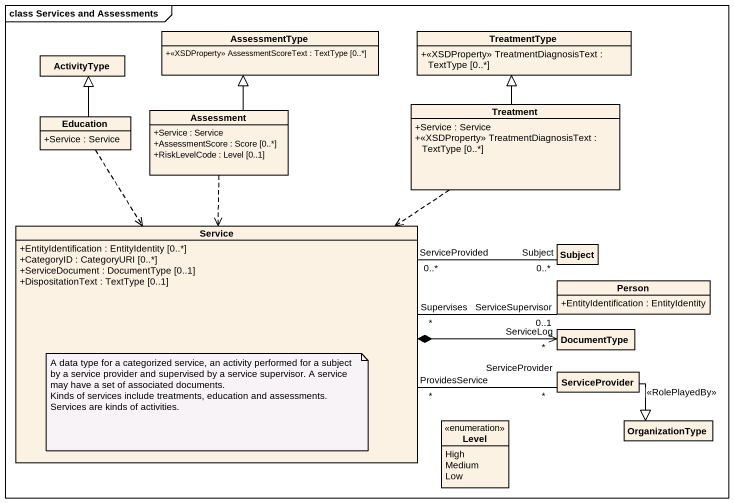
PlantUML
@startuml
mainframe class Services and Assessments
hide circle
hide empty members
skinparam classAttributeIconSize 0
class ActivityType
class AssessmentType {
  +<<XSDProperty>> AssessmentScoreText : TextType [0..*]
}
class TreatmentType {
  +<<XSDProperty>> TreatmentDiagnosisText : TextType [0..*]
}
class Education {
  +Service : Service
}
class Assessment {
  +Service : Service
  +AssessmentScore : Score [0..*]
  +RiskLevelCode : Level [0..1]
}
class Treatment {
  +Service : Service
  +<<XSDProperty>> TreatmentDiagnosisText : TextType [0..*]
}
class Service {
  +EntityIdentification : EntityIdentity [0..*]
  +CategoryID : CategoryURI [0..*]
  +ServiceDocument : DocumentType [0..1]
  +DispositationText : TextType [0..1]
}
class Subject
class "Person" as Person_ {
  +EntityIdentification : EntityIdentity
}
class DocumentType
class ServiceProvider
enum Level {
  High
  Medium
  Low
}
class OrganizationType
Education -up-|> ActivityType
Education ..> Service
Assessment -up-|> AssessmentType
Assessment ..> Service
Treatment -up-|> TreatmentType
Treatment ..> Service
Service "Supervises\n*" -right- "ServiceSupervisor\n0..1" Person_
Service *-right-> "ServiceLog\n*" DocumentType
Service "ProvidesService\n*" -right- "ServiceProvider\n*" ServiceProvider
Subject "Subject\n0..*" -left- "ServiceProvided\n0..*" Service
ServiceProvider --|> OrganizationType : <<RolePlayedBy>>
note as N1
  A data type for a categorized service, an activity performed for a subject by a service provider and supervised by a service supervisor. A service may have a set of associated documents.
  Kinds of services include treatments, education and assessments.
  Services are kinds of activities.
end note
@enduml
